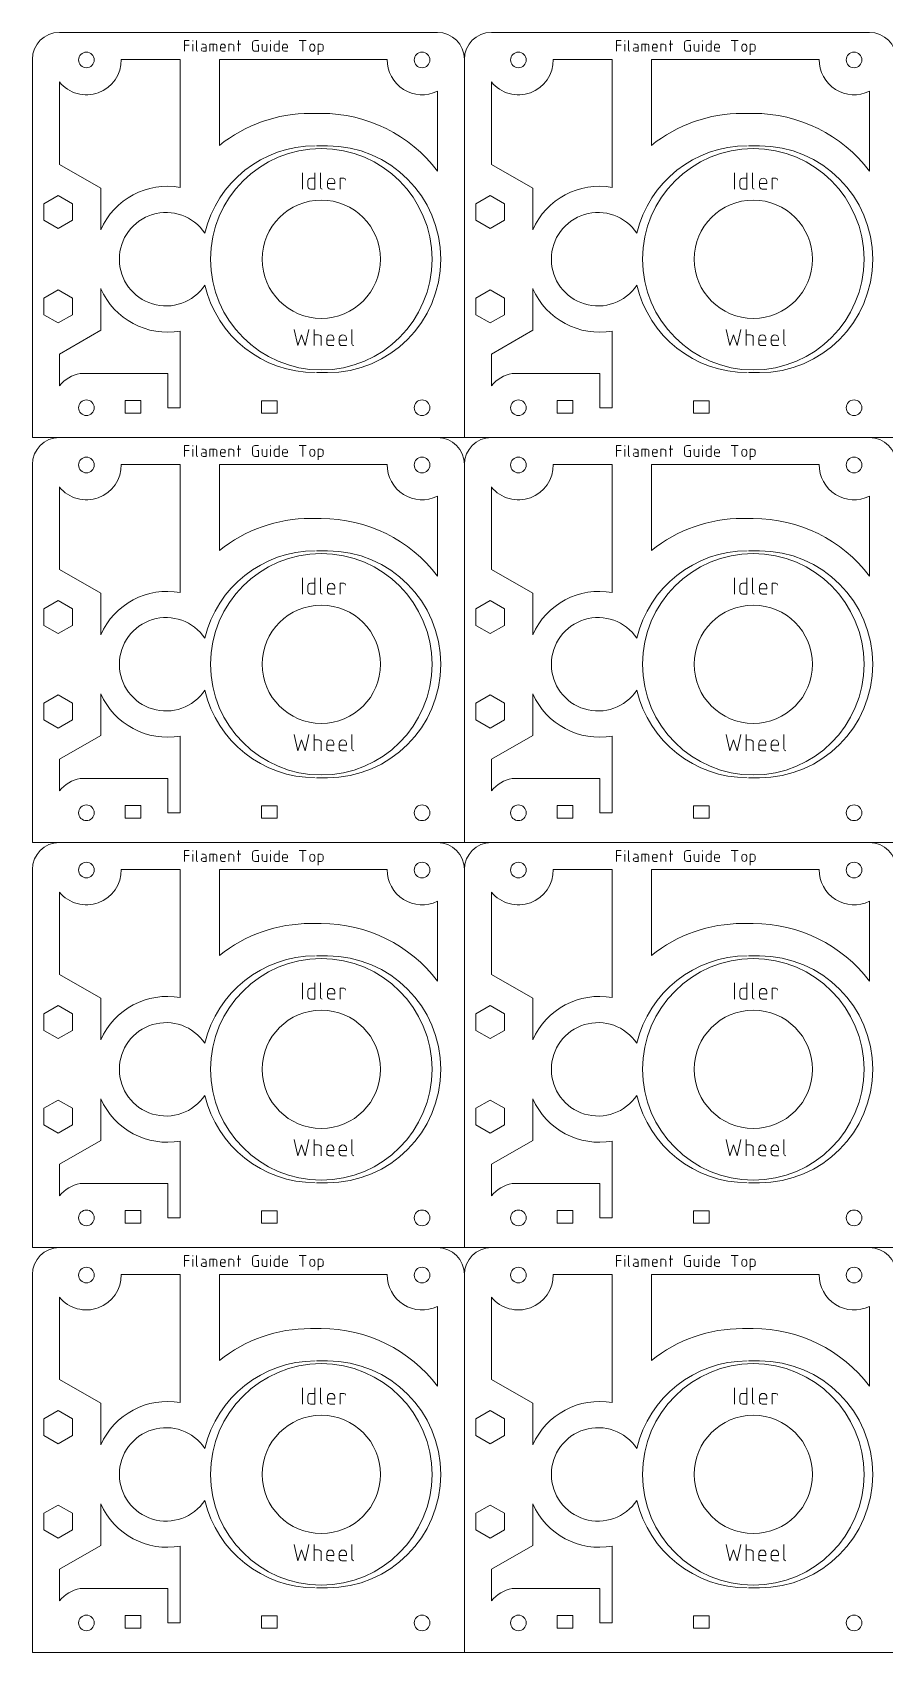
# Model space of a CAD drawing. Header units: millimetres. Extents: x 0 to 560, y 2 to 302.
# Drawn here: x 0 to 157.8, y 2.5 to 302.5 of the extents above; entities that cross this region are included whole.
import ezdxf

# ---------------------------------------------------------------- set-up
doc = ezdxf.new("R2010")
doc.units = ezdxf.units.MM
for name, color, linetype, lineweight, true_color in [('Filament Guide Top', 7, 'CONTINUOUS', 0, 0x000000), ('Filament Guide Top Honeycomb', 7, 'CONTINUOUS', 0, 0x000000), ('Filament Guide Top Text', 4, 'CONTINUOUS', 0, 0x00ffff), ('Idler Wheel', 7, 'CONTINUOUS', 0, 0x000000), ('Idler Wheel Text', 4, 'CONTINUOUS', 0, 0x00ffff)]:
    doc.layers.add(name, color=color, linetype=linetype, lineweight=lineweight, true_color=true_color)

msp = doc.modelspace()

# ---------------------------------------------------------------- linework, layer by layer
at = {"layer": 'Filament Guide Top'}
for p, q in [((75, 302.5), (5, 302.5)), ((155, 302.5), (85, 302.5)), ((0, 227.5), (0, 297.5)), ((80, 227.5), (80, 297.5)), ((52.62, 281.5), (54.62, 281.5)), ((132.62, 281.5), (134.62, 281.5)), ((4.75, 272.3), (2.1, 270.77)), ((2.1, 270.77), (2.1, 267.71)), ((4.75, 272.3), (7.4, 270.77)), ((7.4, 270.77), (7.4, 267.71)), ((84.75, 272.3), (82.1, 270.77)), ((82.1, 270.77), (82.1, 267.71)), ((84.75, 272.3), (87.4, 270.77)), ((87.4, 270.77), (87.4, 267.71)), ((2.1, 267.71), (4.75, 266.18)), ((7.4, 267.71), (4.75, 266.18)), ((82.1, 267.71), (84.75, 266.18)), ((87.4, 267.71), (84.75, 266.18)), ((4.75, 254.82), (2.1, 253.29)), ((2.1, 253.29), (2.1, 250.23)), ((4.75, 254.82), (7.4, 253.29)), ((7.4, 253.29), (7.4, 250.23)), ((84.75, 254.82), (82.1, 253.29)), ((82.1, 253.29), (82.1, 250.23)), ((84.75, 254.82), (87.4, 253.29)), ((87.4, 253.29), (87.4, 250.23)), ((2.1, 250.23), (4.75, 248.7)), ((7.4, 250.23), (4.75, 248.7)), ((82.1, 250.23), (84.75, 248.7)), ((87.4, 250.23), (84.75, 248.7)), ((52.62, 239.5), (54.62, 239.5)), ((132.62, 239.5), (134.62, 239.5)), ((17.17, 234.35), (20.07, 234.35)), ((17.17, 232), (17.17, 234.35)), ((20.07, 234.35), (20.07, 232)), ((42.42, 234.3), (45.32, 234.3)), ((42.42, 232), (42.42, 234.3)), ((45.32, 234.3), (45.32, 232)), ((97.17, 234.35), (100.07, 234.35)), ((97.17, 232), (97.17, 234.35)), ((100.07, 234.35), (100.07, 232)), ((122.42, 234.3), (125.32, 234.3)), ((122.42, 232), (122.42, 234.3)), ((125.32, 234.3), (125.32, 232)), ((20.07, 232), (17.17, 232)), ((45.32, 232), (42.42, 232)), ((100.07, 232), (97.17, 232)), ((125.32, 232), (122.42, 232)), ((80, 227.5), (0, 227.5)), ((160, 227.5), (80, 227.5)), ((0, 152.5), (0, 222.5)), ((80, 152.5), (80, 222.5)), ((52.62, 206.5), (54.62, 206.5)), ((132.62, 206.5), (134.62, 206.5)), ((4.75, 197.3), (2.1, 195.77)), ((2.1, 195.77), (2.1, 192.71)), ((4.75, 197.3), (7.4, 195.77)), ((7.4, 195.77), (7.4, 192.71)), ((84.75, 197.3), (82.1, 195.77)), ((82.1, 195.77), (82.1, 192.71)), ((84.75, 197.3), (87.4, 195.77)), ((87.4, 195.77), (87.4, 192.71)), ((2.1, 192.71), (4.75, 191.18)), ((7.4, 192.71), (4.75, 191.18)), ((82.1, 192.71), (84.75, 191.18)), ((87.4, 192.71), (84.75, 191.18)), ((4.75, 179.82), (2.1, 178.29)), ((2.1, 178.29), (2.1, 175.23)), ((4.75, 179.82), (7.4, 178.29)), ((7.4, 178.29), (7.4, 175.23)), ((84.75, 179.82), (82.1, 178.29)), ((82.1, 178.29), (82.1, 175.23)), ((84.75, 179.82), (87.4, 178.29)), ((87.4, 178.29), (87.4, 175.23)), ((2.1, 175.23), (4.75, 173.7)), ((7.4, 175.23), (4.75, 173.7)), ((82.1, 175.23), (84.75, 173.7)), ((87.4, 175.23), (84.75, 173.7)), ((52.62, 164.5), (54.62, 164.5)), ((132.62, 164.5), (134.62, 164.5)), ((17.17, 159.35), (20.07, 159.35)), ((17.17, 157), (17.17, 159.35)), ((20.07, 159.35), (20.07, 157)), ((42.42, 159.3), (45.32, 159.3)), ((42.42, 157), (42.42, 159.3)), ((45.32, 159.3), (45.32, 157)), ((97.17, 159.35), (100.07, 159.35)), ((97.17, 157), (97.17, 159.35)), ((100.07, 159.35), (100.07, 157)), ((122.42, 159.3), (125.32, 159.3)), ((122.42, 157), (122.42, 159.3)), ((125.32, 159.3), (125.32, 157)), ((20.07, 157), (17.17, 157)), ((45.32, 157), (42.42, 157)), ((100.07, 157), (97.17, 157)), ((125.32, 157), (122.42, 157)), ((80, 152.5), (0, 152.5)), ((160, 152.5), (80, 152.5)), ((0, 77.5), (0, 147.5)), ((80, 77.5), (80, 147.5)), ((52.62, 131.5), (54.62, 131.5)), ((132.62, 131.5), (134.62, 131.5)), ((4.75, 122.3), (2.1, 120.77)), ((2.1, 120.77), (2.1, 117.71)), ((4.75, 122.3), (7.4, 120.77)), ((7.4, 120.77), (7.4, 117.71)), ((84.75, 122.3), (82.1, 120.77)), ((82.1, 120.77), (82.1, 117.71)), ((84.75, 122.3), (87.4, 120.77)), ((87.4, 120.77), (87.4, 117.71)), ((2.1, 117.71), (4.75, 116.18)), ((7.4, 117.71), (4.75, 116.18)), ((82.1, 117.71), (84.75, 116.18)), ((87.4, 117.71), (84.75, 116.18)), ((4.75, 104.82), (2.1, 103.29)), ((2.1, 103.29), (2.1, 100.23)), ((4.75, 104.82), (7.4, 103.29)), ((7.4, 103.29), (7.4, 100.23)), ((84.75, 104.82), (82.1, 103.29)), ((82.1, 103.29), (82.1, 100.23)), ((84.75, 104.82), (87.4, 103.29)), ((87.4, 103.29), (87.4, 100.23)), ((2.1, 100.23), (4.75, 98.7)), ((7.4, 100.23), (4.75, 98.7)), ((82.1, 100.23), (84.75, 98.7)), ((87.4, 100.23), (84.75, 98.7)), ((52.62, 89.5), (54.62, 89.5)), ((132.62, 89.5), (134.62, 89.5)), ((17.17, 84.35), (20.07, 84.35)), ((17.17, 82), (17.17, 84.35)), ((20.07, 84.35), (20.07, 82)), ((42.42, 84.3), (45.32, 84.3)), ((42.42, 82), (42.42, 84.3)), ((45.32, 84.3), (45.32, 82)), ((97.17, 84.35), (100.07, 84.35)), ((97.17, 82), (97.17, 84.35)), ((100.07, 84.35), (100.07, 82)), ((122.42, 84.3), (125.32, 84.3)), ((122.42, 82), (122.42, 84.3)), ((125.32, 84.3), (125.32, 82)), ((20.07, 82), (17.17, 82)), ((45.32, 82), (42.42, 82)), ((100.07, 82), (97.17, 82)), ((125.32, 82), (122.42, 82)), ((80, 77.5), (0, 77.5)), ((160, 77.5), (80, 77.5)), ((0, 2.5), (0, 72.5)), ((80, 2.5), (80, 72.5)), ((52.62, 56.5), (54.62, 56.5)), ((132.62, 56.5), (134.62, 56.5)), ((4.75, 47.3), (2.1, 45.77)), ((2.1, 45.77), (2.1, 42.71)), ((4.75, 47.3), (7.4, 45.77)), ((7.4, 45.77), (7.4, 42.71)), ((84.75, 47.3), (82.1, 45.77)), ((82.1, 45.77), (82.1, 42.71)), ((84.75, 47.3), (87.4, 45.77)), ((87.4, 45.77), (87.4, 42.71)), ((2.1, 42.71), (4.75, 41.18)), ((7.4, 42.71), (4.75, 41.18)), ((82.1, 42.71), (84.75, 41.18)), ((87.4, 42.71), (84.75, 41.18)), ((4.75, 29.82), (2.1, 28.29)), ((2.1, 28.29), (2.1, 25.23)), ((4.75, 29.82), (7.4, 28.29)), ((7.4, 28.29), (7.4, 25.23)), ((84.75, 29.82), (82.1, 28.29)), ((82.1, 28.29), (82.1, 25.23)), ((84.75, 29.82), (87.4, 28.29)), ((87.4, 28.29), (87.4, 25.23)), ((2.1, 25.23), (4.75, 23.7)), ((7.4, 25.23), (4.75, 23.7)), ((82.1, 25.23), (84.75, 23.7)), ((87.4, 25.23), (84.75, 23.7)), ((52.62, 14.5), (54.62, 14.5)), ((132.62, 14.5), (134.62, 14.5)), ((17.17, 9.35), (20.07, 9.35)), ((17.17, 7), (17.17, 9.35)), ((20.07, 9.35), (20.07, 7)), ((42.42, 9.3), (45.32, 9.3)), ((42.42, 7), (42.42, 9.3)), ((45.32, 9.3), (45.32, 7)), ((97.17, 9.35), (100.07, 9.35)), ((97.17, 7), (97.17, 9.35)), ((100.07, 9.35), (100.07, 7)), ((122.42, 9.3), (125.32, 9.3)), ((122.42, 7), (122.42, 9.3)), ((125.32, 9.3), (125.32, 7)), ((20.07, 7), (17.17, 7)), ((45.32, 7), (42.42, 7)), ((100.07, 7), (97.17, 7)), ((125.32, 7), (122.42, 7)), ((80, 2.5), (0, 2.5)), ((160, 2.5), (80, 2.5))]:
    msp.add_line(p, q, dxfattribs=at)
for centre in [(10, 297.4), (72.15, 297.4), (90, 297.4), (152.15, 297.4), (10, 233), (72.15, 233), (90, 233), (152.15, 233), (10, 222.4), (72.15, 222.4), (90, 222.4), (152.15, 222.4), (10, 158), (72.15, 158), (90, 158), (152.15, 158), (10, 147.4), (72.15, 147.4), (90, 147.4), (152.15, 147.4), (10, 83), (72.15, 83), (90, 83), (152.15, 83), (10, 72.4), (72.15, 72.4), (90, 72.4), (152.15, 72.4), (10, 8), (72.15, 8), (90, 8), (152.15, 8)]:
    msp.add_circle(centre, 1.45, dxfattribs=at)
for centre, radius, start, end in [((5, 297.5), 5, 90, 180), ((75, 297.5), 5, 0, 90), ((85, 297.5), 5, 90, 180), ((155, 297.5), 5, 0, 90), ((52.38, 260.5), 21, 90, 166.7403), ((54.62, 260.5), 21, 270, 90), ((132.38, 260.5), 21, 90, 166.7403), ((134.62, 260.5), 21, 270, 90), ((24.75, 260.5), 8.65, 33.8376, 326.1624), ((104.75, 260.5), 8.65, 33.8376, 326.1624), ((52.38, 260.5), 21, 193.2597, 270), ((132.38, 260.5), 21, 193.2597, 270), ((5, 222.5), 5, 90, 180), ((75, 222.5), 5, 0, 90), ((85, 222.5), 5, 90, 180), ((155, 222.5), 5, 0, 90), ((52.38, 185.5), 21, 90, 166.7403), ((54.62, 185.5), 21, 270, 90), ((132.38, 185.5), 21, 90, 166.7403), ((134.62, 185.5), 21, 270, 90), ((24.75, 185.5), 8.65, 33.8376, 326.1624), ((104.75, 185.5), 8.65, 33.8376, 326.1624), ((52.38, 185.5), 21, 193.2597, 270), ((132.38, 185.5), 21, 193.2597, 270), ((5, 147.5), 5, 90, 180), ((75, 147.5), 5, 0, 90), ((85, 147.5), 5, 90, 180), ((155, 147.5), 5, 0, 90), ((52.38, 110.5), 21, 90, 166.7403), ((54.62, 110.5), 21, 270, 90), ((132.38, 110.5), 21, 90, 166.7403), ((134.62, 110.5), 21, 270, 90), ((24.75, 110.5), 8.65, 33.8376, 326.1624), ((104.75, 110.5), 8.65, 33.8376, 326.1624), ((52.38, 110.5), 21, 193.2597, 270), ((132.38, 110.5), 21, 193.2597, 270), ((5, 72.5), 5, 90, 180), ((75, 72.5), 5, 0, 90), ((85, 72.5), 5, 90, 180), ((155, 72.5), 5, 0, 90), ((52.38, 35.5), 21, 90, 166.7403), ((54.62, 35.5), 21, 270, 90), ((132.38, 35.5), 21, 90, 166.7403), ((134.62, 35.5), 21, 270, 90), ((24.75, 35.5), 8.65, 33.8376, 326.1624), ((104.75, 35.5), 8.65, 33.8376, 326.1624), ((52.38, 35.5), 21, 193.2597, 270), ((132.38, 35.5), 21, 193.2597, 270)]:
    msp.add_arc(centre, radius, start, end, dxfattribs=at)
at = {"layer": 'Filament Guide Top Honeycomb'}
for p, q in [((27.37, 297.5), (16.45, 297.5)), ((27.37, 297.5), (27.37, 273.79)), ((34.62, 297.5), (65.7, 297.5)), ((34.62, 297.5), (34.62, 281.58)), ((107.37, 297.5), (96.45, 297.5)), ((107.37, 297.5), (107.37, 273.79)), ((114.62, 297.5), (145.7, 297.5)), ((114.62, 297.5), (114.62, 281.58)), ((5, 278.07), (5, 293.33)), ((75, 291.61), (75, 276.83)), ((85, 278.07), (85, 293.33)), ((155, 291.61), (155, 276.83)), ((53.5, 287.5), (51.5, 287.5)), ((133.5, 287.5), (131.5, 287.5)), ((5, 278.07), (12.65, 273.66)), ((85, 278.07), (92.65, 273.66)), ((12.65, 273.66), (12.65, 265.95)), ((92.65, 273.66), (92.65, 265.95)), ((12.65, 255.05), (12.65, 247.34)), ((92.65, 255.05), (92.65, 247.34)), ((12.65, 247.34), (5, 242.93)), ((27.37, 247.21), (27.37, 233)), ((92.65, 247.34), (85, 242.93)), ((107.37, 247.21), (107.37, 233)), ((5, 242.93), (5, 237.07)), ((85, 242.93), (85, 237.07)), ((25.07, 239.35), (8.87, 239.35)), ((25.07, 233), (25.07, 239.35)), ((105.07, 239.35), (88.87, 239.35)), ((105.07, 233), (105.07, 239.35)), ((25.07, 233), (27.37, 233)), ((105.07, 233), (107.37, 233)), ((27.37, 222.5), (16.45, 222.5)), ((27.37, 222.5), (27.37, 198.79)), ((34.62, 222.5), (65.7, 222.5)), ((34.62, 222.5), (34.62, 206.58)), ((107.37, 222.5), (96.45, 222.5)), ((107.37, 222.5), (107.37, 198.79)), ((114.62, 222.5), (145.7, 222.5)), ((114.62, 222.5), (114.62, 206.58)), ((5, 203.07), (5, 218.33)), ((75, 216.61), (75, 201.83)), ((85, 203.07), (85, 218.33)), ((155, 216.61), (155, 201.83)), ((53.5, 212.5), (51.5, 212.5)), ((133.5, 212.5), (131.5, 212.5)), ((5, 203.07), (12.65, 198.66)), ((85, 203.07), (92.65, 198.66)), ((12.65, 198.66), (12.65, 190.95)), ((92.65, 198.66), (92.65, 190.95)), ((12.65, 180.05), (12.65, 172.34)), ((92.65, 180.05), (92.65, 172.34)), ((12.65, 172.34), (5, 167.93)), ((27.37, 172.21), (27.37, 158)), ((92.65, 172.34), (85, 167.93)), ((107.37, 172.21), (107.37, 158)), ((5, 167.93), (5, 162.07)), ((85, 167.93), (85, 162.07)), ((25.07, 164.35), (8.87, 164.35)), ((25.07, 158), (25.07, 164.35)), ((105.07, 164.35), (88.87, 164.35)), ((105.07, 158), (105.07, 164.35)), ((25.07, 158), (27.37, 158)), ((105.07, 158), (107.37, 158)), ((27.37, 147.5), (16.45, 147.5)), ((27.37, 147.5), (27.37, 123.79)), ((34.62, 147.5), (65.7, 147.5)), ((34.62, 147.5), (34.62, 131.58)), ((107.37, 147.5), (96.45, 147.5)), ((107.37, 147.5), (107.37, 123.79)), ((114.62, 147.5), (145.7, 147.5)), ((114.62, 147.5), (114.62, 131.58)), ((5, 128.07), (5, 143.33)), ((75, 141.61), (75, 126.83)), ((85, 128.07), (85, 143.33)), ((155, 141.61), (155, 126.83)), ((53.5, 137.5), (51.5, 137.5)), ((133.5, 137.5), (131.5, 137.5)), ((5, 128.07), (12.65, 123.66)), ((85, 128.07), (92.65, 123.66)), ((12.65, 123.66), (12.65, 115.95)), ((92.65, 123.66), (92.65, 115.95)), ((12.65, 105.05), (12.65, 97.34)), ((92.65, 105.05), (92.65, 97.34)), ((12.65, 97.34), (5, 92.93)), ((27.37, 97.21), (27.37, 83)), ((92.65, 97.34), (85, 92.93)), ((107.37, 97.21), (107.37, 83)), ((5, 92.93), (5, 87.07)), ((85, 92.93), (85, 87.07)), ((25.07, 89.35), (8.87, 89.35)), ((25.07, 83), (25.07, 89.35)), ((105.07, 89.35), (88.87, 89.35)), ((105.07, 83), (105.07, 89.35)), ((25.07, 83), (27.37, 83)), ((105.07, 83), (107.37, 83)), ((27.37, 72.5), (16.45, 72.5)), ((27.37, 72.5), (27.37, 48.79)), ((34.62, 72.5), (65.7, 72.5)), ((34.62, 72.5), (34.62, 56.58)), ((107.37, 72.5), (96.45, 72.5)), ((107.37, 72.5), (107.37, 48.79)), ((114.62, 72.5), (145.7, 72.5)), ((114.62, 72.5), (114.62, 56.58)), ((5, 53.07), (5, 68.33)), ((75, 66.61), (75, 51.83)), ((85, 53.07), (85, 68.33)), ((155, 66.61), (155, 51.83)), ((53.5, 62.5), (51.5, 62.5)), ((133.5, 62.5), (131.5, 62.5)), ((5, 53.07), (12.65, 48.66)), ((85, 53.07), (92.65, 48.66)), ((12.65, 48.66), (12.65, 40.95)), ((92.65, 48.66), (92.65, 40.95)), ((12.65, 30.05), (12.65, 22.34)), ((92.65, 30.05), (92.65, 22.34)), ((12.65, 22.34), (5, 17.93)), ((27.37, 22.21), (27.37, 8)), ((92.65, 22.34), (85, 17.93)), ((107.37, 22.21), (107.37, 8)), ((5, 17.93), (5, 12.07)), ((85, 17.93), (85, 12.07)), ((25.07, 14.35), (8.87, 14.35)), ((25.07, 8), (25.07, 14.35)), ((105.07, 14.35), (88.87, 14.35)), ((105.07, 8), (105.07, 14.35)), ((25.07, 8), (27.37, 8)), ((105.07, 8), (107.37, 8))]:
    msp.add_line(p, q, dxfattribs=at)
for centre, radius, start, end in [((10, 297.4), 6.45, 219.1774, 0.8883), ((72.15, 297.4), 6.45, 179.1117, 296.2226), ((90, 297.4), 6.45, 219.1774, 0.8883), ((152.15, 297.4), 6.45, 179.1117, 296.2226), ((51.5, 260.5), 27, 90, 128.6822), ((53.5, 260.5), 27, 37.2221, 90), ((131.5, 260.5), 27, 90, 128.6822), ((133.5, 260.5), 27, 37.2221, 90), ((25, 260.5), 13.5, 79.8675, 156.1794), ((105, 260.5), 13.5, 79.8675, 156.1794), ((25, 260.5), 13.5, 203.8206, 280.1325), ((105, 260.5), 13.5, 203.8206, 280.1325), ((10, 233), 6.45, 100.1023, 140.8226), ((90, 233), 6.45, 100.1023, 140.8226), ((10, 222.4), 6.45, 219.1774, 0.8883), ((72.15, 222.4), 6.45, 179.1117, 296.2226), ((90, 222.4), 6.45, 219.1774, 0.8883), ((152.15, 222.4), 6.45, 179.1117, 296.2226), ((51.5, 185.5), 27, 90, 128.6822), ((53.5, 185.5), 27, 37.2221, 90), ((131.5, 185.5), 27, 90, 128.6822), ((133.5, 185.5), 27, 37.2221, 90), ((25, 185.5), 13.5, 79.8675, 156.1794), ((105, 185.5), 13.5, 79.8675, 156.1794), ((25, 185.5), 13.5, 203.8206, 280.1325), ((105, 185.5), 13.5, 203.8206, 280.1325), ((10, 158), 6.45, 100.1023, 140.8226), ((90, 158), 6.45, 100.1023, 140.8226), ((10, 147.4), 6.45, 219.1774, 0.8883), ((72.15, 147.4), 6.45, 179.1117, 296.2226), ((90, 147.4), 6.45, 219.1774, 0.8883), ((152.15, 147.4), 6.45, 179.1117, 296.2226), ((51.5, 110.5), 27, 90, 128.6822), ((53.5, 110.5), 27, 37.2221, 90), ((131.5, 110.5), 27, 90, 128.6822), ((133.5, 110.5), 27, 37.2221, 90), ((25, 110.5), 13.5, 79.8675, 156.1794), ((105, 110.5), 13.5, 79.8675, 156.1794), ((25, 110.5), 13.5, 203.8206, 280.1325), ((105, 110.5), 13.5, 203.8206, 280.1325), ((10, 83), 6.45, 100.1023, 140.8226), ((90, 83), 6.45, 100.1023, 140.8226), ((10, 72.4), 6.45, 219.1774, 0.8883), ((72.15, 72.4), 6.45, 179.1117, 296.2226), ((90, 72.4), 6.45, 219.1774, 0.8883), ((152.15, 72.4), 6.45, 179.1117, 296.2226), ((51.5, 35.5), 27, 90, 128.6822), ((53.5, 35.5), 27, 37.2221, 90), ((131.5, 35.5), 27, 90, 128.6822), ((133.5, 35.5), 27, 37.2221, 90), ((25, 35.5), 13.5, 79.8675, 156.1794), ((105, 35.5), 13.5, 79.8675, 156.1794), ((25, 35.5), 13.5, 203.8206, 280.1325), ((105, 35.5), 13.5, 203.8206, 280.1325), ((10, 8), 6.45, 100.1023, 140.8226), ((90, 8), 6.45, 100.1023, 140.8226)]:
    msp.add_arc(centre, radius, start, end, dxfattribs=at)
at = {"layer": 'Filament Guide Top Text'}
for p, q in [((29.06, 301), (28.17, 301)), ((28.17, 301), (28.17, 299)), ((28.17, 300.11), (29.06, 300.11)), ((29.72, 300.89), (29.72, 301)), ((29.72, 299), (29.72, 300.33)), ((30.39, 301), (30.39, 299.22)), ((31.39, 300.33), (31.83, 300.33)), ((32.83, 299), (32.83, 300.33)), ((32.83, 300.33), (33.83, 300.33)), ((33.5, 300.33), (33.5, 299)), ((36.39, 299), (36.39, 300.33)), ((36.39, 300.33), (36.94, 300.33)), ((37.94, 300.33), (38.61, 300.33)), ((38.17, 301), (38.17, 299)), ((40.78, 300.56), (40.78, 299.44)), ((41.89, 301), (41.22, 301)), ((41.89, 300.11), (41.56, 300.11)), ((41.89, 299), (41.89, 300.11)), ((42.56, 300.33), (42.56, 299.33)), ((43.44, 299), (43.44, 300.33)), ((44.11, 300.89), (44.11, 301)), ((44.11, 299), (44.11, 300.33)), ((45.11, 300.33), (45.67, 300.33)), ((45.67, 301), (45.67, 299)), ((49.39, 301), (50.72, 301)), ((50.06, 301), (50.06, 299)), ((53.5, 300.33), (52.94, 300.33)), ((52.94, 300.33), (52.94, 298.33)), ((109.06, 301), (108.17, 301)), ((108.17, 301), (108.17, 299)), ((108.17, 300.11), (109.06, 300.11)), ((109.72, 300.89), (109.72, 301)), ((109.72, 299), (109.72, 300.33)), ((110.39, 301), (110.39, 299.22)), ((111.39, 300.33), (111.83, 300.33)), ((112.83, 299), (112.83, 300.33)), ((112.83, 300.33), (113.83, 300.33)), ((113.5, 300.33), (113.5, 299)), ((116.39, 299), (116.39, 300.33)), ((116.39, 300.33), (116.94, 300.33)), ((117.94, 300.33), (118.61, 300.33)), ((118.17, 301), (118.17, 299)), ((120.78, 300.56), (120.78, 299.44)), ((121.89, 301), (121.22, 301)), ((121.89, 300.11), (121.56, 300.11)), ((121.89, 299), (121.89, 300.11)), ((122.56, 300.33), (122.56, 299.33)), ((123.44, 299), (123.44, 300.33)), ((124.11, 300.89), (124.11, 301)), ((124.11, 299), (124.11, 300.33)), ((125.11, 300.33), (125.67, 300.33)), ((125.67, 301), (125.67, 299)), ((129.39, 301), (130.72, 301)), ((130.06, 301), (130.06, 299)), ((133.5, 300.33), (132.94, 300.33)), ((132.94, 300.33), (132.94, 298.33)), ((31.61, 299.67), (32.17, 299.67)), ((32.17, 299), (31.61, 299)), ((32.17, 300), (32.17, 299)), ((34.17, 300), (34.17, 299)), ((34.83, 299.89), (34.83, 299.33)), ((34.83, 299.67), (35.72, 299.67)), ((35.17, 299), (35.72, 299)), ((35.72, 299.67), (35.72, 299.89)), ((37.28, 300), (37.28, 299)), ((41.22, 299), (41.89, 299)), ((42.89, 299), (43.44, 299)), ((44.78, 299.33), (44.78, 300)), ((45.67, 299), (45.11, 299)), ((46.33, 299.89), (46.33, 299.33)), ((46.33, 299.67), (47.22, 299.67)), ((46.67, 299), (47.22, 299)), ((47.22, 299.67), (47.22, 299.89)), ((51.39, 299.89), (51.39, 299.44)), ((52.28, 299.44), (52.28, 299.89)), ((52.94, 299), (53.5, 299)), ((53.83, 299.33), (53.83, 300)), ((111.61, 299.67), (112.17, 299.67)), ((112.17, 299), (111.61, 299)), ((112.17, 300), (112.17, 299)), ((114.17, 300), (114.17, 299)), ((114.83, 299.89), (114.83, 299.33)), ((114.83, 299.67), (115.72, 299.67)), ((115.17, 299), (115.72, 299)), ((115.72, 299.67), (115.72, 299.89)), ((117.28, 300), (117.28, 299)), ((121.22, 299), (121.89, 299)), ((122.89, 299), (123.44, 299)), ((124.78, 299.33), (124.78, 300)), ((125.67, 299), (125.11, 299)), ((126.33, 299.89), (126.33, 299.33)), ((126.33, 299.67), (127.22, 299.67)), ((126.67, 299), (127.22, 299)), ((127.22, 299.67), (127.22, 299.89)), ((131.39, 299.89), (131.39, 299.44)), ((132.28, 299.44), (132.28, 299.89)), ((132.94, 299), (133.5, 299)), ((133.83, 299.33), (133.83, 300)), ((29.06, 226), (28.17, 226)), ((28.17, 226), (28.17, 224)), ((28.17, 225.11), (29.06, 225.11)), ((29.72, 225.89), (29.72, 226)), ((29.72, 224), (29.72, 225.33)), ((30.39, 226), (30.39, 224.22)), ((31.39, 225.33), (31.83, 225.33)), ((32.83, 224), (32.83, 225.33)), ((32.83, 225.33), (33.83, 225.33)), ((33.5, 225.33), (33.5, 224)), ((36.39, 224), (36.39, 225.33)), ((36.39, 225.33), (36.94, 225.33)), ((37.94, 225.33), (38.61, 225.33)), ((38.17, 226), (38.17, 224)), ((40.78, 225.56), (40.78, 224.44)), ((41.89, 226), (41.22, 226)), ((41.89, 225.11), (41.56, 225.11)), ((41.89, 224), (41.89, 225.11)), ((42.56, 225.33), (42.56, 224.33)), ((43.44, 224), (43.44, 225.33)), ((44.11, 225.89), (44.11, 226)), ((44.11, 224), (44.11, 225.33)), ((45.11, 225.33), (45.67, 225.33)), ((45.67, 226), (45.67, 224)), ((49.39, 226), (50.72, 226)), ((50.06, 226), (50.06, 224)), ((53.5, 225.33), (52.94, 225.33)), ((52.94, 225.33), (52.94, 223.33)), ((109.06, 226), (108.17, 226)), ((108.17, 226), (108.17, 224)), ((108.17, 225.11), (109.06, 225.11)), ((109.72, 225.89), (109.72, 226)), ((109.72, 224), (109.72, 225.33)), ((110.39, 226), (110.39, 224.22)), ((111.39, 225.33), (111.83, 225.33)), ((112.83, 224), (112.83, 225.33)), ((112.83, 225.33), (113.83, 225.33)), ((113.5, 225.33), (113.5, 224)), ((116.39, 224), (116.39, 225.33)), ((116.39, 225.33), (116.94, 225.33)), ((117.94, 225.33), (118.61, 225.33)), ((118.17, 226), (118.17, 224)), ((120.78, 225.56), (120.78, 224.44)), ((121.89, 226), (121.22, 226)), ((121.89, 225.11), (121.56, 225.11)), ((121.89, 224), (121.89, 225.11)), ((122.56, 225.33), (122.56, 224.33)), ((123.44, 224), (123.44, 225.33)), ((124.11, 225.89), (124.11, 226)), ((124.11, 224), (124.11, 225.33)), ((125.11, 225.33), (125.67, 225.33)), ((125.67, 226), (125.67, 224)), ((129.39, 226), (130.72, 226)), ((130.06, 226), (130.06, 224)), ((133.5, 225.33), (132.94, 225.33)), ((132.94, 225.33), (132.94, 223.33)), ((31.61, 224.67), (32.17, 224.67)), ((32.17, 224), (31.61, 224)), ((32.17, 225), (32.17, 224)), ((34.17, 225), (34.17, 224)), ((34.83, 224.89), (34.83, 224.33)), ((34.83, 224.67), (35.72, 224.67)), ((35.17, 224), (35.72, 224)), ((35.72, 224.67), (35.72, 224.89)), ((37.28, 225), (37.28, 224)), ((41.22, 224), (41.89, 224)), ((42.89, 224), (43.44, 224)), ((44.78, 224.33), (44.78, 225)), ((45.67, 224), (45.11, 224)), ((46.33, 224.89), (46.33, 224.33)), ((46.33, 224.67), (47.22, 224.67)), ((46.67, 224), (47.22, 224)), ((47.22, 224.67), (47.22, 224.89)), ((51.39, 224.89), (51.39, 224.44)), ((52.28, 224.44), (52.28, 224.89)), ((52.94, 224), (53.5, 224)), ((53.83, 224.33), (53.83, 225)), ((111.61, 224.67), (112.17, 224.67)), ((112.17, 224), (111.61, 224)), ((112.17, 225), (112.17, 224)), ((114.17, 225), (114.17, 224)), ((114.83, 224.89), (114.83, 224.33)), ((114.83, 224.67), (115.72, 224.67)), ((115.17, 224), (115.72, 224)), ((115.72, 224.67), (115.72, 224.89)), ((117.28, 225), (117.28, 224)), ((121.22, 224), (121.89, 224)), ((122.89, 224), (123.44, 224)), ((124.78, 224.33), (124.78, 225)), ((125.67, 224), (125.11, 224)), ((126.33, 224.89), (126.33, 224.33)), ((126.33, 224.67), (127.22, 224.67)), ((126.67, 224), (127.22, 224)), ((127.22, 224.67), (127.22, 224.89)), ((131.39, 224.89), (131.39, 224.44)), ((132.28, 224.44), (132.28, 224.89)), ((132.94, 224), (133.5, 224)), ((133.83, 224.33), (133.83, 225)), ((29.06, 151), (28.17, 151)), ((28.17, 151), (28.17, 149)), ((28.17, 150.11), (29.06, 150.11)), ((29.72, 150.89), (29.72, 151)), ((29.72, 149), (29.72, 150.33)), ((30.39, 151), (30.39, 149.22)), ((31.39, 150.33), (31.83, 150.33)), ((32.17, 150), (32.17, 149)), ((32.83, 149), (32.83, 150.33)), ((32.83, 150.33), (33.83, 150.33)), ((33.5, 150.33), (33.5, 149)), ((34.17, 150), (34.17, 149)), ((36.39, 149), (36.39, 150.33)), ((36.39, 150.33), (36.94, 150.33)), ((37.28, 150), (37.28, 149)), ((37.94, 150.33), (38.61, 150.33)), ((38.17, 151), (38.17, 149)), ((40.78, 150.56), (40.78, 149.44)), ((41.89, 151), (41.22, 151)), ((41.89, 150.11), (41.56, 150.11)), ((41.89, 149), (41.89, 150.11)), ((42.56, 150.33), (42.56, 149.33)), ((43.44, 149), (43.44, 150.33)), ((44.11, 150.89), (44.11, 151)), ((44.11, 149), (44.11, 150.33)), ((44.78, 149.33), (44.78, 150)), ((45.11, 150.33), (45.67, 150.33)), ((45.67, 151), (45.67, 149)), ((49.39, 151), (50.72, 151)), ((50.06, 151), (50.06, 149)), ((53.5, 150.33), (52.94, 150.33)), ((52.94, 150.33), (52.94, 148.33)), ((53.83, 149.33), (53.83, 150)), ((109.06, 151), (108.17, 151)), ((108.17, 151), (108.17, 149)), ((108.17, 150.11), (109.06, 150.11)), ((109.72, 150.89), (109.72, 151)), ((109.72, 149), (109.72, 150.33)), ((110.39, 151), (110.39, 149.22)), ((111.39, 150.33), (111.83, 150.33)), ((112.83, 149), (112.83, 150.33)), ((112.83, 150.33), (113.83, 150.33)), ((113.5, 150.33), (113.5, 149)), ((116.39, 149), (116.39, 150.33)), ((116.39, 150.33), (116.94, 150.33)), ((117.94, 150.33), (118.61, 150.33)), ((118.17, 151), (118.17, 149)), ((120.78, 150.56), (120.78, 149.44)), ((121.89, 151), (121.22, 151)), ((121.89, 150.11), (121.56, 150.11)), ((121.89, 149), (121.89, 150.11)), ((122.56, 150.33), (122.56, 149.33)), ((123.44, 149), (123.44, 150.33)), ((124.11, 150.89), (124.11, 151)), ((124.11, 149), (124.11, 150.33)), ((125.11, 150.33), (125.67, 150.33)), ((125.67, 151), (125.67, 149)), ((129.39, 151), (130.72, 151)), ((130.06, 151), (130.06, 149)), ((133.5, 150.33), (132.94, 150.33)), ((132.94, 150.33), (132.94, 148.33)), ((31.61, 149.67), (32.17, 149.67)), ((32.17, 149), (31.61, 149)), ((34.83, 149.89), (34.83, 149.33)), ((34.83, 149.67), (35.72, 149.67)), ((35.17, 149), (35.72, 149)), ((35.72, 149.67), (35.72, 149.89)), ((41.22, 149), (41.89, 149)), ((42.89, 149), (43.44, 149)), ((45.67, 149), (45.11, 149)), ((46.33, 149.89), (46.33, 149.33)), ((46.33, 149.67), (47.22, 149.67)), ((46.67, 149), (47.22, 149)), ((47.22, 149.67), (47.22, 149.89)), ((51.39, 149.89), (51.39, 149.44)), ((52.28, 149.44), (52.28, 149.89)), ((52.94, 149), (53.5, 149)), ((111.61, 149.67), (112.17, 149.67)), ((112.17, 149), (111.61, 149)), ((112.17, 150), (112.17, 149)), ((114.17, 150), (114.17, 149)), ((114.83, 149.89), (114.83, 149.33)), ((114.83, 149.67), (115.72, 149.67)), ((115.17, 149), (115.72, 149)), ((115.72, 149.67), (115.72, 149.89)), ((117.28, 150), (117.28, 149)), ((121.22, 149), (121.89, 149)), ((122.89, 149), (123.44, 149)), ((124.78, 149.33), (124.78, 150)), ((125.67, 149), (125.11, 149)), ((126.33, 149.89), (126.33, 149.33)), ((126.33, 149.67), (127.22, 149.67)), ((126.67, 149), (127.22, 149)), ((127.22, 149.67), (127.22, 149.89)), ((131.39, 149.89), (131.39, 149.44)), ((132.28, 149.44), (132.28, 149.89)), ((132.94, 149), (133.5, 149)), ((133.83, 149.33), (133.83, 150)), ((29.06, 76), (28.17, 76)), ((28.17, 76), (28.17, 74)), ((28.17, 75.11), (29.06, 75.11)), ((29.72, 75.89), (29.72, 76)), ((29.72, 74), (29.72, 75.33)), ((30.39, 76), (30.39, 74.22)), ((31.39, 75.33), (31.83, 75.33)), ((32.17, 75), (32.17, 74)), ((32.83, 74), (32.83, 75.33)), ((32.83, 75.33), (33.83, 75.33)), ((33.5, 75.33), (33.5, 74)), ((34.17, 75), (34.17, 74)), ((36.39, 74), (36.39, 75.33)), ((36.39, 75.33), (36.94, 75.33)), ((37.28, 75), (37.28, 74)), ((37.94, 75.33), (38.61, 75.33)), ((38.17, 76), (38.17, 74)), ((40.78, 75.56), (40.78, 74.44)), ((41.89, 76), (41.22, 76)), ((41.89, 75.11), (41.56, 75.11)), ((41.89, 74), (41.89, 75.11)), ((42.56, 75.33), (42.56, 74.33)), ((43.44, 74), (43.44, 75.33)), ((44.11, 75.89), (44.11, 76)), ((44.11, 74), (44.11, 75.33)), ((44.78, 74.33), (44.78, 75)), ((45.11, 75.33), (45.67, 75.33)), ((45.67, 76), (45.67, 74)), ((49.39, 76), (50.72, 76)), ((50.06, 76), (50.06, 74)), ((53.5, 75.33), (52.94, 75.33)), ((52.94, 75.33), (52.94, 73.33)), ((53.83, 74.33), (53.83, 75)), ((109.06, 76), (108.17, 76)), ((108.17, 76), (108.17, 74)), ((108.17, 75.11), (109.06, 75.11)), ((109.72, 75.89), (109.72, 76)), ((109.72, 74), (109.72, 75.33)), ((110.39, 76), (110.39, 74.22)), ((111.39, 75.33), (111.83, 75.33)), ((112.83, 74), (112.83, 75.33)), ((112.83, 75.33), (113.83, 75.33)), ((113.5, 75.33), (113.5, 74)), ((116.39, 74), (116.39, 75.33)), ((116.39, 75.33), (116.94, 75.33)), ((117.94, 75.33), (118.61, 75.33)), ((118.17, 76), (118.17, 74)), ((120.78, 75.56), (120.78, 74.44)), ((121.89, 76), (121.22, 76)), ((121.89, 75.11), (121.56, 75.11)), ((121.89, 74), (121.89, 75.11)), ((122.56, 75.33), (122.56, 74.33)), ((123.44, 74), (123.44, 75.33)), ((124.11, 75.89), (124.11, 76)), ((124.11, 74), (124.11, 75.33)), ((125.11, 75.33), (125.67, 75.33)), ((125.67, 76), (125.67, 74)), ((129.39, 76), (130.72, 76)), ((130.06, 76), (130.06, 74)), ((133.5, 75.33), (132.94, 75.33)), ((132.94, 75.33), (132.94, 73.33)), ((31.61, 74.67), (32.17, 74.67)), ((32.17, 74), (31.61, 74)), ((34.83, 74.89), (34.83, 74.33)), ((34.83, 74.67), (35.72, 74.67)), ((35.17, 74), (35.72, 74)), ((35.72, 74.67), (35.72, 74.89)), ((41.22, 74), (41.89, 74)), ((42.89, 74), (43.44, 74)), ((45.67, 74), (45.11, 74)), ((46.33, 74.89), (46.33, 74.33)), ((46.33, 74.67), (47.22, 74.67)), ((46.67, 74), (47.22, 74)), ((47.22, 74.67), (47.22, 74.89)), ((51.39, 74.89), (51.39, 74.44)), ((52.28, 74.44), (52.28, 74.89)), ((52.94, 74), (53.5, 74)), ((111.61, 74.67), (112.17, 74.67)), ((112.17, 74), (111.61, 74)), ((112.17, 75), (112.17, 74)), ((114.17, 75), (114.17, 74)), ((114.83, 74.89), (114.83, 74.33)), ((114.83, 74.67), (115.72, 74.67)), ((115.17, 74), (115.72, 74)), ((115.72, 74.67), (115.72, 74.89)), ((117.28, 75), (117.28, 74)), ((121.22, 74), (121.89, 74)), ((122.89, 74), (123.44, 74)), ((124.78, 74.33), (124.78, 75)), ((125.67, 74), (125.11, 74)), ((126.33, 74.89), (126.33, 74.33)), ((126.33, 74.67), (127.22, 74.67)), ((126.67, 74), (127.22, 74)), ((127.22, 74.67), (127.22, 74.89)), ((131.39, 74.89), (131.39, 74.44)), ((132.28, 74.44), (132.28, 74.89)), ((132.94, 74), (133.5, 74)), ((133.83, 74.33), (133.83, 75))]:
    msp.add_line(p, q, dxfattribs=at)
for centre, radius, start, end in [((31.83, 300), 0.333, 0, 90), ((33.83, 300), 0.333, 0, 90), ((35.28, 299.89), 0.444, 0, 180), ((36.94, 300), 0.333, 0, 90), ((41.22, 300.56), 0.444, 90, 180), ((45.11, 300), 0.333, 90, 180), ((46.78, 299.89), 0.444, 0, 180), ((51.83, 299.89), 0.444, 0, 180), ((53.5, 300), 0.333, 0, 90), ((111.83, 300), 0.333, 0, 90), ((113.83, 300), 0.333, 0, 90), ((115.28, 299.89), 0.444, 0, 180), ((116.94, 300), 0.333, 0, 90), ((121.22, 300.56), 0.444, 90, 180), ((125.11, 300), 0.333, 90, 180), ((126.78, 299.89), 0.444, 0, 180), ((131.83, 299.89), 0.444, 0, 180), ((133.5, 300), 0.333, 0, 90), ((30.61, 299.22), 0.222, 180, 270), ((31.61, 299.33), 0.333, 90, 270), ((35.17, 299.33), 0.333, 180, 270), ((41.22, 299.44), 0.444, 180, 270), ((42.89, 299.33), 0.333, 180, 270), ((45.11, 299.33), 0.333, 180, 270), ((46.67, 299.33), 0.333, 180, 270), ((51.83, 299.44), 0.444, 180, 0), ((53.5, 299.33), 0.333, 270, 0), ((110.61, 299.22), 0.222, 180, 270), ((111.61, 299.33), 0.333, 90, 270), ((115.17, 299.33), 0.333, 180, 270), ((121.22, 299.44), 0.444, 180, 270), ((122.89, 299.33), 0.333, 180, 270), ((125.11, 299.33), 0.333, 180, 270), ((126.67, 299.33), 0.333, 180, 270), ((131.83, 299.44), 0.444, 180, 0), ((133.5, 299.33), 0.333, 270, 0), ((31.83, 225), 0.333, 0, 90), ((33.83, 225), 0.333, 0, 90), ((35.28, 224.89), 0.444, 0, 180), ((36.94, 225), 0.333, 0, 90), ((41.22, 225.56), 0.444, 90, 180), ((45.11, 225), 0.333, 90, 180), ((46.78, 224.89), 0.444, 0, 180), ((51.83, 224.89), 0.444, 0, 180), ((53.5, 225), 0.333, 0, 90), ((111.83, 225), 0.333, 0, 90), ((113.83, 225), 0.333, 0, 90), ((115.28, 224.89), 0.444, 0, 180), ((116.94, 225), 0.333, 0, 90), ((121.22, 225.56), 0.444, 90, 180), ((125.11, 225), 0.333, 90, 180), ((126.78, 224.89), 0.444, 0, 180), ((131.83, 224.89), 0.444, 0, 180), ((133.5, 225), 0.333, 0, 90), ((30.61, 224.22), 0.222, 180, 270), ((31.61, 224.33), 0.333, 90, 270), ((35.17, 224.33), 0.333, 180, 270), ((41.22, 224.44), 0.444, 180, 270), ((42.89, 224.33), 0.333, 180, 270), ((45.11, 224.33), 0.333, 180, 270), ((46.67, 224.33), 0.333, 180, 270), ((51.83, 224.44), 0.444, 180, 0), ((53.5, 224.33), 0.333, 270, 0), ((110.61, 224.22), 0.222, 180, 270), ((111.61, 224.33), 0.333, 90, 270), ((115.17, 224.33), 0.333, 180, 270), ((121.22, 224.44), 0.444, 180, 270), ((122.89, 224.33), 0.333, 180, 270), ((125.11, 224.33), 0.333, 180, 270), ((126.67, 224.33), 0.333, 180, 270), ((131.83, 224.44), 0.444, 180, 0), ((133.5, 224.33), 0.333, 270, 0), ((31.83, 150), 0.333, 0, 90), ((33.83, 150), 0.333, 0, 90), ((35.28, 149.89), 0.444, 0, 180), ((36.94, 150), 0.333, 0, 90), ((41.22, 150.56), 0.444, 90, 180), ((45.11, 150), 0.333, 90, 180), ((46.78, 149.89), 0.444, 0, 180), ((51.83, 149.89), 0.444, 0, 180), ((53.5, 150), 0.333, 0, 90), ((111.83, 150), 0.333, 0, 90), ((113.83, 150), 0.333, 0, 90), ((115.28, 149.89), 0.444, 0, 180), ((116.94, 150), 0.333, 0, 90), ((121.22, 150.56), 0.444, 90, 180), ((125.11, 150), 0.333, 90, 180), ((126.78, 149.89), 0.444, 0, 180), ((131.83, 149.89), 0.444, 0, 180), ((133.5, 150), 0.333, 0, 90), ((30.61, 149.22), 0.222, 180, 270), ((31.61, 149.33), 0.333, 90, 270), ((35.17, 149.33), 0.333, 180, 270), ((41.22, 149.44), 0.444, 180, 270), ((42.89, 149.33), 0.333, 180, 270), ((45.11, 149.33), 0.333, 180, 270), ((46.67, 149.33), 0.333, 180, 270), ((51.83, 149.44), 0.444, 180, 0), ((53.5, 149.33), 0.333, 270, 0), ((110.61, 149.22), 0.222, 180, 270), ((111.61, 149.33), 0.333, 90, 270), ((115.17, 149.33), 0.333, 180, 270), ((121.22, 149.44), 0.444, 180, 270), ((122.89, 149.33), 0.333, 180, 270), ((125.11, 149.33), 0.333, 180, 270), ((126.67, 149.33), 0.333, 180, 270), ((131.83, 149.44), 0.444, 180, 0), ((133.5, 149.33), 0.333, 270, 0), ((31.83, 75), 0.333, 0, 90), ((33.83, 75), 0.333, 0, 90), ((35.28, 74.89), 0.444, 0, 180), ((36.94, 75), 0.333, 0, 90), ((41.22, 75.56), 0.444, 90, 180), ((45.11, 75), 0.333, 90, 180), ((46.78, 74.89), 0.444, 0, 180), ((51.83, 74.89), 0.444, 0, 180), ((53.5, 75), 0.333, 0, 90), ((111.83, 75), 0.333, 0, 90), ((113.83, 75), 0.333, 0, 90), ((115.28, 74.89), 0.444, 0, 180), ((116.94, 75), 0.333, 0, 90), ((121.22, 75.56), 0.444, 90, 180), ((125.11, 75), 0.333, 90, 180), ((126.78, 74.89), 0.444, 0, 180), ((131.83, 74.89), 0.444, 0, 180), ((133.5, 75), 0.333, 0, 90), ((30.61, 74.22), 0.222, 180, 270), ((31.61, 74.33), 0.333, 90, 270), ((35.17, 74.33), 0.333, 180, 270), ((41.22, 74.44), 0.444, 180, 270), ((42.89, 74.33), 0.333, 180, 270), ((45.11, 74.33), 0.333, 180, 270), ((46.67, 74.33), 0.333, 180, 270), ((51.83, 74.44), 0.444, 180, 0), ((53.5, 74.33), 0.333, 270, 0), ((110.61, 74.22), 0.222, 180, 270), ((111.61, 74.33), 0.333, 90, 270), ((115.17, 74.33), 0.333, 180, 270), ((121.22, 74.44), 0.444, 180, 270), ((122.89, 74.33), 0.333, 180, 270), ((125.11, 74.33), 0.333, 180, 270), ((126.67, 74.33), 0.333, 180, 270), ((131.83, 74.44), 0.444, 180, 0), ((133.5, 74.33), 0.333, 270, 0)]:
    msp.add_arc(centre, radius, start, end, dxfattribs=at)
at = {"layer": 'Idler Wheel'}
for centre, radius in [((53.5, 260.5), 20.5), ((133.5, 260.5), 20.5), ((53.5, 260.5), 10.95), ((133.5, 260.5), 10.95), ((53.5, 185.5), 20.5), ((133.5, 185.5), 20.5), ((53.5, 185.5), 10.95), ((133.5, 185.5), 10.95), ((53.5, 110.5), 20.5), ((133.5, 110.5), 20.5), ((53.5, 110.5), 10.95), ((133.5, 110.5), 10.95), ((53.5, 35.5), 20.5), ((133.5, 35.5), 20.5), ((53.5, 35.5), 10.95), ((133.5, 35.5), 10.95)]:
    msp.add_circle(centre, radius, dxfattribs=at)
at = {"layer": 'Idler Wheel Text'}
for p, q in [((50, 276.5), (50, 273.5)), ((52.33, 276.5), (52.33, 273.5)), ((53.33, 276.5), (53.33, 273.83)), ((130, 276.5), (130, 273.5)), ((132.33, 276.5), (132.33, 273.5)), ((133.33, 276.5), (133.33, 273.83)), ((51, 274), (51, 275)), ((51.5, 275.5), (52.33, 275.5)), ((52.33, 273.5), (51.5, 273.5)), ((54.67, 274.83), (54.67, 274)), ((54.67, 274.5), (56, 274.5)), ((55.17, 273.5), (56, 273.5)), ((56, 274.5), (56, 274.83)), ((57, 273.5), (57, 275.5)), ((57, 275.5), (57.67, 275.5)), ((131, 274), (131, 275)), ((131.5, 275.5), (132.33, 275.5)), ((132.33, 273.5), (131.5, 273.5)), ((134.67, 274.83), (134.67, 274)), ((134.67, 274.5), (136, 274.5)), ((135.17, 273.5), (136, 273.5)), ((136, 274.5), (136, 274.83)), ((137, 273.5), (137, 275.5)), ((137, 275.5), (137.67, 275.5)), ((48.5, 247.5), (49.17, 244.5)), ((49.17, 244.5), (49.83, 246.5)), ((49.83, 246.5), (50.5, 244.5)), ((50.5, 244.5), (51.17, 247.5)), ((52.17, 247.5), (52.17, 244.5)), ((52.17, 246.5), (53, 246.5)), ((59.17, 247.5), (59.17, 244.83)), ((128.5, 247.5), (129.17, 244.5)), ((129.17, 244.5), (129.83, 246.5)), ((129.83, 246.5), (130.5, 244.5)), ((130.5, 244.5), (131.17, 247.5)), ((132.17, 247.5), (132.17, 244.5)), ((132.17, 246.5), (133, 246.5)), ((139.17, 247.5), (139.17, 244.83)), ((53.5, 246), (53.5, 244.5)), ((54.5, 245.83), (54.5, 245)), ((54.5, 245.5), (55.83, 245.5)), ((55, 244.5), (55.83, 244.5)), ((55.83, 245.5), (55.83, 245.83)), ((56.83, 245.83), (56.83, 245)), ((56.83, 245.5), (58.17, 245.5)), ((57.33, 244.5), (58.17, 244.5)), ((58.17, 245.5), (58.17, 245.83)), ((133.5, 246), (133.5, 244.5)), ((134.5, 245.83), (134.5, 245)), ((134.5, 245.5), (135.83, 245.5)), ((135, 244.5), (135.83, 244.5)), ((135.83, 245.5), (135.83, 245.83)), ((136.83, 245.83), (136.83, 245)), ((136.83, 245.5), (138.17, 245.5)), ((137.33, 244.5), (138.17, 244.5)), ((138.17, 245.5), (138.17, 245.83)), ((50, 201.5), (50, 198.5)), ((52.33, 201.5), (52.33, 198.5)), ((53.33, 201.5), (53.33, 198.83)), ((130, 201.5), (130, 198.5)), ((132.33, 201.5), (132.33, 198.5)), ((133.33, 201.5), (133.33, 198.83)), ((51, 199), (51, 200)), ((51.5, 200.5), (52.33, 200.5)), ((52.33, 198.5), (51.5, 198.5)), ((54.67, 199.83), (54.67, 199)), ((54.67, 199.5), (56, 199.5)), ((55.17, 198.5), (56, 198.5)), ((56, 199.5), (56, 199.83)), ((57, 198.5), (57, 200.5)), ((57, 200.5), (57.67, 200.5)), ((131, 199), (131, 200)), ((131.5, 200.5), (132.33, 200.5)), ((132.33, 198.5), (131.5, 198.5)), ((134.67, 199.83), (134.67, 199)), ((134.67, 199.5), (136, 199.5)), ((135.17, 198.5), (136, 198.5)), ((136, 199.5), (136, 199.83)), ((137, 198.5), (137, 200.5)), ((137, 200.5), (137.67, 200.5)), ((48.5, 172.5), (49.17, 169.5)), ((49.17, 169.5), (49.83, 171.5)), ((49.83, 171.5), (50.5, 169.5)), ((50.5, 169.5), (51.17, 172.5)), ((52.17, 172.5), (52.17, 169.5)), ((52.17, 171.5), (53, 171.5)), ((59.17, 172.5), (59.17, 169.83)), ((128.5, 172.5), (129.17, 169.5)), ((129.17, 169.5), (129.83, 171.5)), ((129.83, 171.5), (130.5, 169.5)), ((130.5, 169.5), (131.17, 172.5)), ((132.17, 172.5), (132.17, 169.5)), ((132.17, 171.5), (133, 171.5)), ((139.17, 172.5), (139.17, 169.83)), ((53.5, 171), (53.5, 169.5)), ((54.5, 170.83), (54.5, 170)), ((54.5, 170.5), (55.83, 170.5)), ((55, 169.5), (55.83, 169.5)), ((55.83, 170.5), (55.83, 170.83)), ((56.83, 170.83), (56.83, 170)), ((56.83, 170.5), (58.17, 170.5)), ((57.33, 169.5), (58.17, 169.5)), ((58.17, 170.5), (58.17, 170.83)), ((133.5, 171), (133.5, 169.5)), ((134.5, 170.83), (134.5, 170)), ((134.5, 170.5), (135.83, 170.5)), ((135, 169.5), (135.83, 169.5)), ((135.83, 170.5), (135.83, 170.83)), ((136.83, 170.83), (136.83, 170)), ((136.83, 170.5), (138.17, 170.5)), ((137.33, 169.5), (138.17, 169.5)), ((138.17, 170.5), (138.17, 170.83)), ((50, 126.5), (50, 123.5)), ((52.33, 126.5), (52.33, 123.5)), ((53.33, 126.5), (53.33, 123.83)), ((130, 126.5), (130, 123.5)), ((132.33, 126.5), (132.33, 123.5)), ((133.33, 126.5), (133.33, 123.83)), ((51, 124), (51, 125)), ((51.5, 125.5), (52.33, 125.5)), ((52.33, 123.5), (51.5, 123.5)), ((54.67, 124.83), (54.67, 124)), ((54.67, 124.5), (56, 124.5)), ((55.17, 123.5), (56, 123.5)), ((56, 124.5), (56, 124.83)), ((57, 123.5), (57, 125.5)), ((57, 125.5), (57.67, 125.5)), ((131, 124), (131, 125)), ((131.5, 125.5), (132.33, 125.5)), ((132.33, 123.5), (131.5, 123.5)), ((134.67, 124.83), (134.67, 124)), ((134.67, 124.5), (136, 124.5)), ((135.17, 123.5), (136, 123.5)), ((136, 124.5), (136, 124.83)), ((137, 123.5), (137, 125.5)), ((137, 125.5), (137.67, 125.5)), ((48.5, 97.5), (49.17, 94.5)), ((49.17, 94.5), (49.83, 96.5)), ((49.83, 96.5), (50.5, 94.5)), ((50.5, 94.5), (51.17, 97.5)), ((52.17, 97.5), (52.17, 94.5)), ((52.17, 96.5), (53, 96.5)), ((59.17, 97.5), (59.17, 94.83)), ((128.5, 97.5), (129.17, 94.5)), ((129.17, 94.5), (129.83, 96.5)), ((129.83, 96.5), (130.5, 94.5)), ((130.5, 94.5), (131.17, 97.5)), ((132.17, 97.5), (132.17, 94.5)), ((132.17, 96.5), (133, 96.5)), ((139.17, 97.5), (139.17, 94.83)), ((53.5, 96), (53.5, 94.5)), ((54.5, 95.83), (54.5, 95)), ((54.5, 95.5), (55.83, 95.5)), ((55, 94.5), (55.83, 94.5)), ((55.83, 95.5), (55.83, 95.83)), ((56.83, 95.83), (56.83, 95)), ((56.83, 95.5), (58.17, 95.5)), ((57.33, 94.5), (58.17, 94.5)), ((58.17, 95.5), (58.17, 95.83)), ((133.5, 96), (133.5, 94.5)), ((134.5, 95.83), (134.5, 95)), ((134.5, 95.5), (135.83, 95.5)), ((135, 94.5), (135.83, 94.5)), ((135.83, 95.5), (135.83, 95.83)), ((136.83, 95.83), (136.83, 95)), ((136.83, 95.5), (138.17, 95.5)), ((137.33, 94.5), (138.17, 94.5)), ((138.17, 95.5), (138.17, 95.83)), ((50, 51.5), (50, 48.5)), ((52.33, 51.5), (52.33, 48.5)), ((53.33, 51.5), (53.33, 48.83)), ((130, 51.5), (130, 48.5)), ((132.33, 51.5), (132.33, 48.5)), ((133.33, 51.5), (133.33, 48.83)), ((51, 49), (51, 50)), ((51.5, 50.5), (52.33, 50.5)), ((52.33, 48.5), (51.5, 48.5)), ((54.67, 49.83), (54.67, 49)), ((54.67, 49.5), (56, 49.5)), ((55.17, 48.5), (56, 48.5)), ((56, 49.5), (56, 49.83)), ((57, 48.5), (57, 50.5)), ((57, 50.5), (57.67, 50.5)), ((131, 49), (131, 50)), ((131.5, 50.5), (132.33, 50.5)), ((132.33, 48.5), (131.5, 48.5)), ((134.67, 49.83), (134.67, 49)), ((134.67, 49.5), (136, 49.5)), ((135.17, 48.5), (136, 48.5)), ((136, 49.5), (136, 49.83)), ((137, 48.5), (137, 50.5)), ((137, 50.5), (137.67, 50.5)), ((48.5, 22.5), (49.17, 19.5)), ((49.17, 19.5), (49.83, 21.5)), ((49.83, 21.5), (50.5, 19.5)), ((50.5, 19.5), (51.17, 22.5)), ((52.17, 22.5), (52.17, 19.5)), ((52.17, 21.5), (53, 21.5)), ((59.17, 22.5), (59.17, 19.83)), ((128.5, 22.5), (129.17, 19.5)), ((129.17, 19.5), (129.83, 21.5)), ((129.83, 21.5), (130.5, 19.5)), ((130.5, 19.5), (131.17, 22.5)), ((132.17, 22.5), (132.17, 19.5)), ((132.17, 21.5), (133, 21.5)), ((139.17, 22.5), (139.17, 19.83)), ((53.5, 21), (53.5, 19.5)), ((54.5, 20.83), (54.5, 20)), ((54.5, 20.5), (55.83, 20.5)), ((55, 19.5), (55.83, 19.5)), ((55.83, 20.5), (55.83, 20.83)), ((56.83, 20.83), (56.83, 20)), ((56.83, 20.5), (58.17, 20.5)), ((57.33, 19.5), (58.17, 19.5)), ((58.17, 20.5), (58.17, 20.83)), ((133.5, 21), (133.5, 19.5)), ((134.5, 20.83), (134.5, 20)), ((134.5, 20.5), (135.83, 20.5)), ((135, 19.5), (135.83, 19.5)), ((135.83, 20.5), (135.83, 20.83)), ((136.83, 20.83), (136.83, 20)), ((136.83, 20.5), (138.17, 20.5)), ((137.33, 19.5), (138.17, 19.5)), ((138.17, 20.5), (138.17, 20.83))]:
    msp.add_line(p, q, dxfattribs=at)
for centre, radius, start, end in [((51.5, 275), 0.5, 90, 180), ((51.5, 274), 0.5, 180, 270), ((53.67, 273.83), 0.333, 180, 270), ((55.33, 274.83), 0.667, 0, 180), ((55.17, 274), 0.5, 180, 270), ((57.67, 275.17), 0.333, 0, 90), ((131.5, 275), 0.5, 90, 180), ((131.5, 274), 0.5, 180, 270), ((133.67, 273.83), 0.333, 180, 270), ((135.33, 274.83), 0.667, 0, 180), ((135.17, 274), 0.5, 180, 270), ((137.67, 275.17), 0.333, 0, 90), ((53, 246), 0.5, 0, 90), ((55.17, 245.83), 0.667, 0, 180), ((57.5, 245.83), 0.667, 0, 180), ((133, 246), 0.5, 0, 90), ((135.17, 245.83), 0.667, 0, 180), ((137.5, 245.83), 0.667, 0, 180), ((55, 245), 0.5, 180, 270), ((57.33, 245), 0.5, 180, 270), ((59.5, 244.83), 0.333, 180, 270), ((135, 245), 0.5, 180, 270), ((137.33, 245), 0.5, 180, 270), ((139.5, 244.83), 0.333, 180, 270), ((51.5, 200), 0.5, 90, 180), ((51.5, 199), 0.5, 180, 270), ((53.67, 198.83), 0.333, 180, 270), ((55.33, 199.83), 0.667, 0, 180), ((55.17, 199), 0.5, 180, 270), ((57.67, 200.17), 0.333, 0, 90), ((131.5, 200), 0.5, 90, 180), ((131.5, 199), 0.5, 180, 270), ((133.67, 198.83), 0.333, 180, 270), ((135.33, 199.83), 0.667, 0, 180), ((135.17, 199), 0.5, 180, 270), ((137.67, 200.17), 0.333, 0, 90), ((53, 171), 0.5, 0, 90), ((55.17, 170.83), 0.667, 0, 180), ((57.5, 170.83), 0.667, 0, 180), ((133, 171), 0.5, 0, 90), ((135.17, 170.83), 0.667, 0, 180), ((137.5, 170.83), 0.667, 0, 180), ((55, 170), 0.5, 180, 270), ((57.33, 170), 0.5, 180, 270), ((59.5, 169.83), 0.333, 180, 270), ((135, 170), 0.5, 180, 270), ((137.33, 170), 0.5, 180, 270), ((139.5, 169.83), 0.333, 180, 270), ((51.5, 125), 0.5, 90, 180), ((51.5, 124), 0.5, 180, 270), ((53.67, 123.83), 0.333, 180, 270), ((55.33, 124.83), 0.667, 0, 180), ((55.17, 124), 0.5, 180, 270), ((57.67, 125.17), 0.333, 0, 90), ((131.5, 125), 0.5, 90, 180), ((131.5, 124), 0.5, 180, 270), ((133.67, 123.83), 0.333, 180, 270), ((135.33, 124.83), 0.667, 0, 180), ((135.17, 124), 0.5, 180, 270), ((137.67, 125.17), 0.333, 0, 90), ((53, 96), 0.5, 0, 90), ((55.17, 95.83), 0.667, 0, 180), ((57.5, 95.83), 0.667, 0, 180), ((133, 96), 0.5, 0, 90), ((135.17, 95.83), 0.667, 0, 180), ((137.5, 95.83), 0.667, 0, 180), ((55, 95), 0.5, 180, 270), ((57.33, 95), 0.5, 180, 270), ((59.5, 94.83), 0.333, 180, 270), ((135, 95), 0.5, 180, 270), ((137.33, 95), 0.5, 180, 270), ((139.5, 94.83), 0.333, 180, 270), ((51.5, 50), 0.5, 90, 180), ((51.5, 49), 0.5, 180, 270), ((53.67, 48.83), 0.333, 180, 270), ((55.33, 49.83), 0.667, 0, 180), ((55.17, 49), 0.5, 180, 270), ((57.67, 50.17), 0.333, 0, 90), ((131.5, 50), 0.5, 90, 180), ((131.5, 49), 0.5, 180, 270), ((133.67, 48.83), 0.333, 180, 270), ((135.33, 49.83), 0.667, 0, 180), ((135.17, 49), 0.5, 180, 270), ((137.67, 50.17), 0.333, 0, 90), ((53, 21), 0.5, 0, 90), ((55.17, 20.83), 0.667, 0, 180), ((57.5, 20.83), 0.667, 0, 180), ((133, 21), 0.5, 0, 90), ((135.17, 20.83), 0.667, 0, 180), ((137.5, 20.83), 0.667, 0, 180), ((55, 20), 0.5, 180, 270), ((57.33, 20), 0.5, 180, 270), ((59.5, 19.83), 0.333, 180, 270), ((135, 20), 0.5, 180, 270), ((137.33, 20), 0.5, 180, 270), ((139.5, 19.83), 0.333, 180, 270)]:
    msp.add_arc(centre, radius, start, end, dxfattribs=at)

doc.saveas('drawing.dxf')
